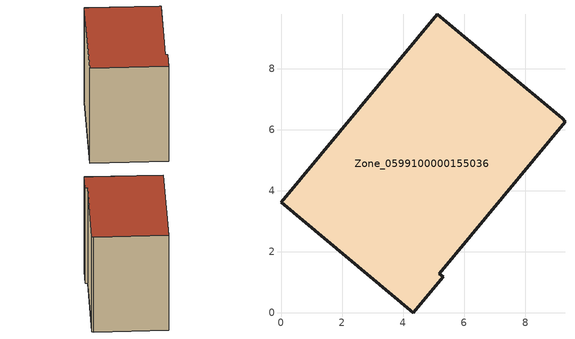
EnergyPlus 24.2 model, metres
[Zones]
Zone_0599100000155036
 floor ground (C_G): 0,3.62 5.12,9.79 9.21,6.37 9.3,6.26 5.19,1.29 5.32,1.18 4.33,0 z0
 wall outside (C_F): 4.33,0 5.32,1.18 5.19,1.29 9.3,6.26 9.21,6.37 5.12,9.79 0,3.62 4.33,0 z0:8.02
 roof outside (C_R): 5.12,9.79 0,3.62 4.33,0 5.32,1.18 5.19,1.29 9.3,6.26 9.21,6.37 z8.02
[BUILDING]
Pand.0599100000155036: North Axis=0; Terrain=City; Loads Convergence Tolerance Value=0.04; Temperature Convergence Tolerance Value=0.4; Solar Distribution=FullExterior; Maximum Number of Warmup Days=25; Minimum Number of Warmup Days=1
[Site:Location]
Rotterdam.The.Hague.AP_ZH_NLD Design_Conditions: Latitude=51.96; Longitude=4.45; Time Zone=1; Elevation=-4.5
[SITE:GROUNDTEMPERATURE:BUILDINGSURFACE]
18, 18, 18, 18, 18, 18, 18, 18, 18, 18, 18, 18
[MATERIAL] Thermal Absorptance=0.9; Solar Absorptance=0.7; Visible Absorptance=0.7
Name | Roughness | Thickness | Conductivity | Density | Specific Heat
G.TI.1946 | MediumSmooth | 0.15 | 1 | 540 | 1210
F.TI.1946 | Rough | 0.3 | 0.857143 | 1920 | 840
R.TI.1946 | MediumRough | 0.2 | 0.1 | 1500 | 1000
[CONSTRUCTION]
C_G: G.TI.1946
C_F: F.TI.1946
C_R: R.TI.1946
[ZONE]
Zone_0599100000155036: Type=1; Multiplier=1; Ceiling Height=Autocalculate; Volume=Autocalculate; Floor Area=autocalculate; Part of Total Floor Area=Yes
[ZONEINFILTRATION:DESIGNFLOWRATE]
Infil_Zone_0599100000155036: Zone or ZoneList or Space or SpaceList=Zone_0599100000155036; Schedule=AlwaysOn; Design Flow Rate Calculation Method=Flow/Area; Flow Rate per Floor Area=0.003; Constant Term Coefficient=1; Temperature Term Coefficient=0; Velocity Term Coefficient=0; Velocity Squared Term Coefficient=0
[HVACTEMPLATE:ZONE:IDEALLOADSAIRSYSTEM]
Zone_0599100000155036: Maximum Heating Supply Air Temperature=50; Minimum Cooling Supply Air Temperature=13; Maximum Heating Supply Air Humidity Ratio=0.0156; Minimum Cooling Supply Air Humidity Ratio=0.0077; Heating Limit=NoLimit; Cooling Limit=NoLimit; Dehumidification Control Type=ConstantSensibleHeatRatio; Cooling Sensible Heat Ratio=0.7; Dehumidification Setpoint=60; Humidification Control Type=None; Humidification Setpoint=30; Outdoor Air Method=None; Outdoor Air Flow Rate per Person=0.00944; Outdoor Air Flow Rate per Zone Floor Area=0; Outdoor Air Flow Rate per Zone=0; Demand Controlled Ventilation Type=None; Outdoor Air Economizer Type=NoEconomizer; Heat Recovery Type=None; Sensible Heat Recovery Effectiveness=0.7; Latent Heat Recovery Effectiveness=0.65
[ZONECONTROL:THERMOSTAT]
ThermostatControl_Zone_0599100000155036: Zone or ZoneList=Zone_0599100000155036; Control Type Schedule=DualSetpointControlType; Control 1=Thermostat_Zone_0599100000155036; Temperature Difference Between Cutout And Setpoint=0
[THERMOSTATSETPOINT:DUALSETPOINT]
Thermostat_Zone_0599100000155036: Heating Setpoint Temperature Schedule=HeatingSetpoint_Zone_0599100000155036; Cooling Setpoint Temperature Schedule=CoolingSetpoint_Zone_0599100000155036
[SCHEDULE:COMPACT]
HeatingSetpoint_Zone_0599100000155036: Through: 12/31, For: AllDays, Until: 24:00, 21
CoolingSetpoint_Zone_0599100000155036: Through: 12/31, For: AllDays, Until: 24:00, 24
DualSetpointControlType: Through: 12/31, For: AllDays, Until: 24:00, 4
AlwaysOn: Through: 12/31, For: AllDays, Until: 24:00, 1
